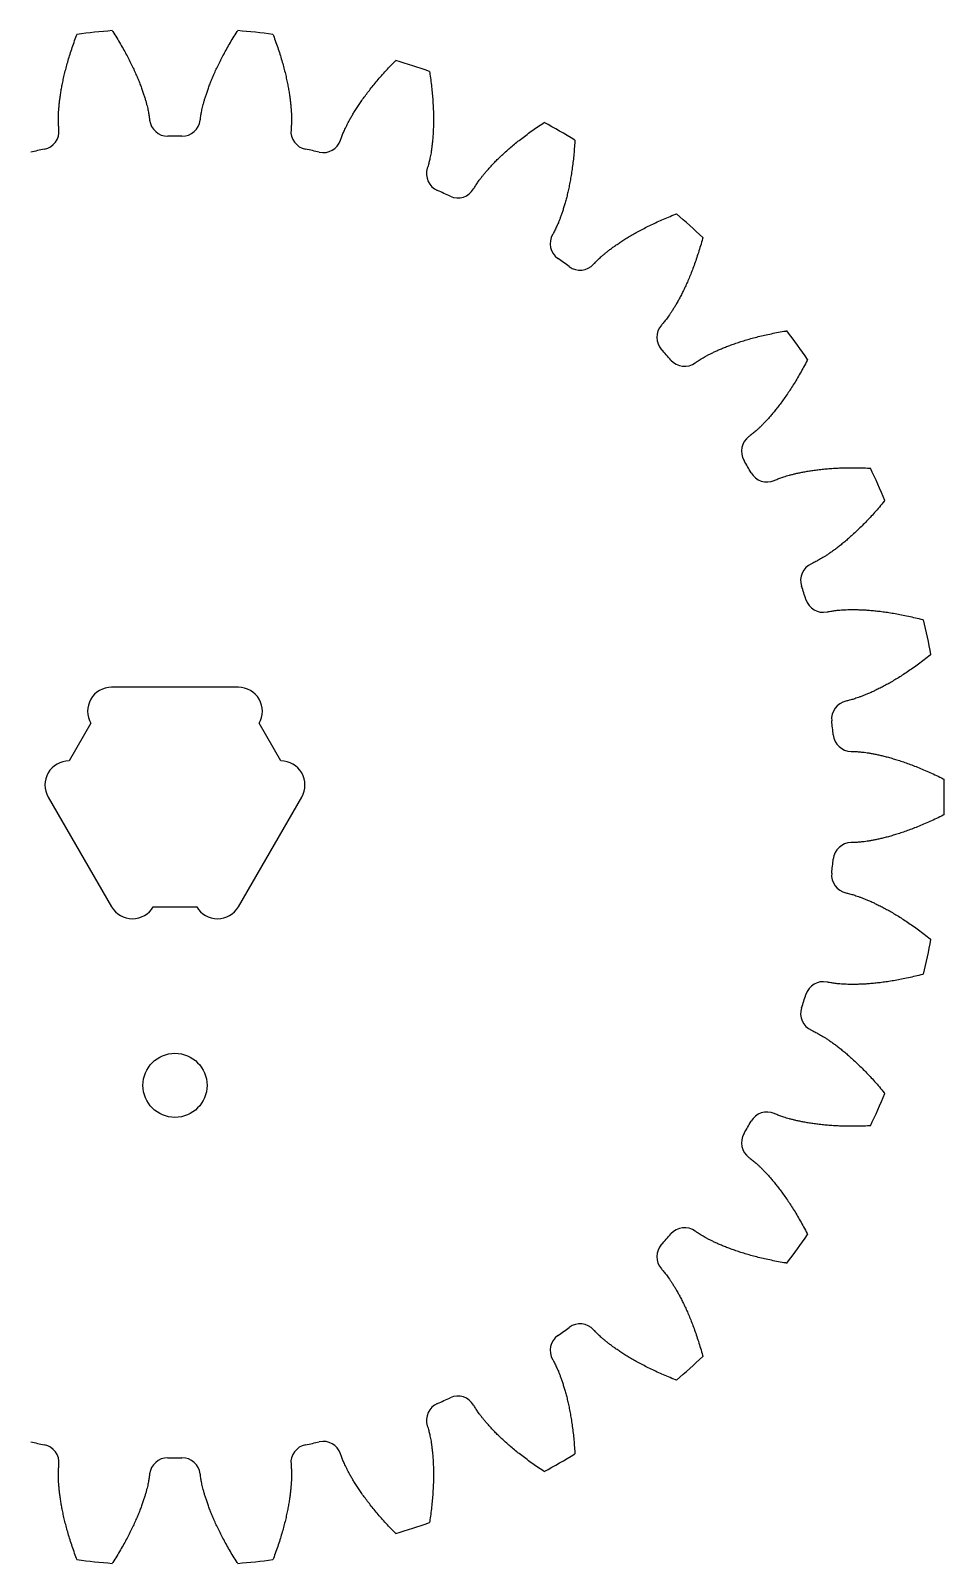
# Model space of a CAD drawing. Header units: millimetres. Extents: x -24 to 24, y -23.9 to 23.9.
# Drawn here: x -4.5 to 24, y -23.92 to 23.92 of the extents above; entities that cross this region are included whole.
import ezdxf

# ---------------------------------------------------------------- set-up
doc = ezdxf.new("R2010")
doc.units = ezdxf.units.MM

msp = doc.modelspace()

# ---------------------------------------------------------------- linework, layer by layer
at = {"color": 7, "linetype": 'Continuous', "lineweight": 25}
for p, q in [((1.977, 3.425), (-1.977, 3.425)), ((-2.627, 2.3), (-3.305, 1.125)), ((3.305, 1.125), (2.627, 2.3)), ((-3.955, 0), (-1.977, -3.425)), ((1.977, -3.425), (3.955, 0)), ((-0.678, -3.425), (0.678, -3.425))]:
    msp.add_line(p, q, dxfattribs=at)
msp.add_circle((0, -9), 1, dxfattribs=at)
for centre, radius, start, end in [((0, 0), 24, 94.6811, 97.3189), ((0, 0), 24, 82.6811, 85.3189), ((0, 0), 24, 70.6811, 73.3189), ((-0.224, 21.194), 0.57, 186.3611, 270.6066), ((0.224, 21.194), 0.57, 269.3934, 353.6389), ((0, 0), 24, 58.6811, 61.3189), ((-4.187, 20.777), 0.57, 281.3934, 5.6389), ((0, 0), 20.625, 89.3934, 90.6066), ((4.187, 20.777), 0.57, 174.3611, 258.6066), ((0, 0), 20.625, 101.3934, 102.6066), ((0, 0), 20.625, 77.3934, 78.6066), ((4.626, 20.684), 0.57, 257.3934, 341.6389), ((8.415, 19.453), 0.57, 162.3611, 246.6066), ((0, 0), 20.625, 65.3934, 66.6066), ((8.825, 19.27), 0.57, 245.3934, 329.6389), ((0, 0), 24, 46.6811, 49.3189), ((12.276, 17.278), 0.57, 150.3611, 234.6066), ((0, 0), 20.625, 53.3934, 54.6066), ((12.639, 17.014), 0.57, 233.3934, 317.6389), ((15.6, 14.348), 0.57, 138.3611, 222.6066), ((0, 0), 24, 34.6811, 37.3189), ((0, 0), 20.625, 41.3934, 42.6066), ((15.9, 14.015), 0.57, 221.3934, 305.6389), ((18.242, 10.791), 0.57, 126.3611, 210.6066), ((0, 0), 20.625, 29.3934, 30.6066), ((18.467, 10.403), 0.57, 209.3934, 293.6389), ((0, 0), 24, 22.6811, 25.3189), ((20.087, 6.763), 0.57, 114.3611, 198.6066), ((0, 0), 20.625, 17.3934, 18.6066), ((20.226, 6.336), 0.57, 197.3934, 281.6389), ((0, 0), 24, 10.6811, 13.3189), ((-1.977, 2.675), 0.75, 90, 210), ((1.977, 2.675), 0.75, 330, 90), ((21.054, 2.439), 0.57, 102.3611, 186.6066), ((0, 0), 20.625, 5.3934, 6.6066), ((21.101, 1.992), 0.57, 185.3934, 269.6389), ((-3.305, 0.375), 0.75, 90, 210), ((3.305, 0.375), 0.75, 330, 90), ((0, 0), 24, 358.6811, 1.3189), ((21.101, -1.992), 0.57, 90.3611, 174.6066), ((21.054, -2.439), 0.57, 173.3934, 257.6389), ((0, 0), 20.625, 353.3934, 354.6066), ((-1.328, -3.05), 0.75, 210, 330), ((1.328, -3.05), 0.75, 210, 330), ((0, 0), 24, 346.6811, 349.3189), ((0, 0), 20.625, 341.3934, 342.6066), ((20.226, -6.336), 0.57, 78.3611, 162.6066), ((20.087, -6.763), 0.57, 161.3934, 245.6389), ((0, 0), 24, 334.6811, 337.3189), ((18.467, -10.403), 0.57, 66.3611, 150.6066), ((18.242, -10.791), 0.57, 149.3934, 233.6389), ((0, 0), 20.625, 329.3934, 330.6066), ((0, 0), 20.625, 317.3934, 318.6066), ((15.9, -14.015), 0.57, 54.3611, 138.6066), ((0, 0), 24, 322.6811, 325.3189), ((15.6, -14.348), 0.57, 137.3934, 221.6389), ((0, 0), 20.625, 305.3934, 306.6066), ((12.639, -17.014), 0.57, 42.3611, 126.6066), ((12.276, -17.278), 0.57, 125.3934, 209.6389), ((0, 0), 24, 310.6811, 313.3189), ((8.415, -19.453), 0.57, 113.3934, 197.6389), ((0, 0), 20.625, 293.3934, 294.6066), ((8.825, -19.27), 0.57, 30.3611, 114.6066), ((0, 0), 20.625, 257.3934, 258.6066), ((-4.187, -20.777), 0.57, 354.3611, 78.6066), ((4.187, -20.777), 0.57, 101.3934, 185.6389), ((0, 0), 20.625, 281.3934, 282.6066), ((4.626, -20.684), 0.57, 18.3611, 102.6066), ((0, 0), 24, 298.6811, 301.3189), ((-0.224, -21.194), 0.57, 89.3934, 173.6389), ((0, 0), 20.625, 269.3934, 270.6066), ((0.224, -21.194), 0.57, 6.3611, 90.6066), ((0, 0), 24, 286.6811, 289.3189), ((0, 0), 24, 262.6811, 265.3189), ((0, 0), 24, 274.6811, 277.3189)]:
    msp.add_arc(centre, radius, start, end, dxfattribs=at)
for points, knots in [([(-3.62, 20.833), (-3.621, 20.85), (-3.627, 20.911), (-3.633, 20.994), (-3.636, 21.086), (-3.636, 21.159), (-3.635, 21.242), (-3.631, 21.335), (-3.626, 21.436), (-3.617, 21.547), (-3.605, 21.667), (-3.59, 21.796), (-3.57, 21.935), (-3.546, 22.081), (-3.517, 22.237), (-3.483, 22.401), (-3.443, 22.574), (-3.398, 22.755), (-3.346, 22.944), (-3.288, 23.141), (-3.222, 23.345), (-3.149, 23.557), (-3.093, 23.711), (-3.061, 23.794), (-3.057, 23.804)], [0.1146165, 0.1146165, 0.1146165, 0.1146165, 0.1254622, 0.1552512, 0.169305, 0.18542, 0.2035964, 0.223834, 0.246133, 0.2704933, 0.296915, 0.3253979, 0.3559422, 0.3885477, 0.4232146, 0.4599428, 0.4987324, 0.5395832, 0.5824954, 0.6274688, 0.6745036, 0.7235997, 0.7747571, 0.7819976, 0.7819976, 0.7819976, 0.7819976]), ([(-1.959, 23.92), (-1.953, 23.911), (-1.904, 23.836), (-1.817, 23.697), (-1.702, 23.505), (-1.595, 23.319), (-1.497, 23.138), (-1.407, 22.964), (-1.325, 22.797), (-1.251, 22.636), (-1.183, 22.482), (-1.123, 22.336), (-1.068, 22.197), (-1.021, 22.066), (-0.979, 21.943), (-0.942, 21.828), (-0.91, 21.722), (-0.884, 21.623), (-0.861, 21.534), (-0.843, 21.453), (-0.828, 21.381), (-0.811, 21.291), (-0.8, 21.208), (-0.793, 21.147), (-0.791, 21.131)], [0.3326189, 0.3326189, 0.3326189, 0.3326189, 0.3398594, 0.3910168, 0.4401129, 0.4871477, 0.5321212, 0.5750333, 0.6158842, 0.6546737, 0.6914019, 0.7260688, 0.7586744, 0.7892186, 0.8177016, 0.8441232, 0.8684835, 0.8907825, 0.9110201, 0.9291965, 0.9453115, 0.9593653, 0.9891543, 1, 1, 1, 1]), ([(0.791, 21.131), (0.793, 21.147), (0.8, 21.208), (0.811, 21.291), (0.828, 21.381), (0.843, 21.453), (0.861, 21.534), (0.884, 21.623), (0.91, 21.722), (0.942, 21.828), (0.979, 21.943), (1.021, 22.066), (1.068, 22.197), (1.123, 22.336), (1.183, 22.482), (1.251, 22.636), (1.325, 22.797), (1.407, 22.964), (1.497, 23.138), (1.595, 23.319), (1.702, 23.505), (1.817, 23.697), (1.904, 23.836), (1.953, 23.911), (1.959, 23.92)], [0.1146165, 0.1146165, 0.1146165, 0.1146165, 0.1254622, 0.1552512, 0.169305, 0.18542, 0.2035964, 0.223834, 0.246133, 0.2704933, 0.296915, 0.3253979, 0.3559422, 0.3885477, 0.4232146, 0.4599428, 0.4987324, 0.5395832, 0.5824954, 0.6274688, 0.6745036, 0.7235997, 0.7747571, 0.7819976, 0.7819976, 0.7819976, 0.7819976]), ([(3.057, 23.804), (3.061, 23.794), (3.093, 23.711), (3.149, 23.557), (3.222, 23.345), (3.288, 23.141), (3.346, 22.944), (3.398, 22.755), (3.443, 22.574), (3.483, 22.401), (3.517, 22.237), (3.546, 22.081), (3.57, 21.935), (3.59, 21.796), (3.605, 21.667), (3.617, 21.547), (3.626, 21.436), (3.631, 21.335), (3.635, 21.242), (3.636, 21.159), (3.636, 21.086), (3.633, 20.994), (3.627, 20.911), (3.621, 20.85), (3.62, 20.833)], [0.3326189, 0.3326189, 0.3326189, 0.3326189, 0.3398594, 0.3910168, 0.4401129, 0.4871477, 0.5321212, 0.5750333, 0.6158842, 0.6546737, 0.6914019, 0.7260688, 0.7586744, 0.7892186, 0.8177016, 0.8441232, 0.8684835, 0.8907825, 0.9110201, 0.9291965, 0.9453115, 0.9593653, 0.9891543, 1, 1, 1, 1]), ([(5.167, 20.504), (5.172, 20.52), (5.192, 20.579), (5.22, 20.657), (5.255, 20.741), (5.285, 20.809), (5.319, 20.884), (5.36, 20.967), (5.407, 21.058), (5.46, 21.156), (5.519, 21.26), (5.586, 21.372), (5.66, 21.49), (5.742, 21.615), (5.832, 21.745), (5.93, 21.881), (6.036, 22.023), (6.151, 22.17), (6.275, 22.321), (6.409, 22.477), (6.552, 22.638), (6.705, 22.802), (6.819, 22.919), (6.881, 22.982), (6.889, 22.99)], [0.1146165, 0.1146165, 0.1146165, 0.1146165, 0.1254622, 0.1552512, 0.169305, 0.18542, 0.2035964, 0.223834, 0.246133, 0.2704933, 0.296915, 0.3253979, 0.3559422, 0.3885477, 0.4232146, 0.4599428, 0.4987324, 0.5395832, 0.5824954, 0.6274688, 0.6745036, 0.7235997, 0.7747571, 0.7819976, 0.7819976, 0.7819976, 0.7819976]), ([(7.94, 22.649), (7.942, 22.638), (7.955, 22.55), (7.978, 22.388), (8.006, 22.165), (8.027, 21.952), (8.043, 21.747), (8.055, 21.551), (8.062, 21.365), (8.064, 21.188), (8.064, 21.02), (8.059, 20.862), (8.052, 20.713), (8.043, 20.574), (8.031, 20.444), (8.018, 20.324), (8.003, 20.214), (7.988, 20.113), (7.972, 20.022), (7.956, 19.941), (7.94, 19.869), (7.919, 19.78), (7.896, 19.7), (7.877, 19.641), (7.872, 19.625)], [0.3326189, 0.3326189, 0.3326189, 0.3326189, 0.3398594, 0.3910168, 0.4401129, 0.4871477, 0.5321212, 0.5750333, 0.6158842, 0.6546737, 0.6914019, 0.7260688, 0.7586744, 0.7892186, 0.8177016, 0.8441232, 0.8684835, 0.8907825, 0.9110201, 0.9291965, 0.9453115, 0.9593653, 0.9891543, 1, 1, 1, 1]), ([(9.317, 18.982), (9.325, 18.996), (9.357, 19.05), (9.401, 19.12), (9.453, 19.196), (9.495, 19.255), (9.545, 19.322), (9.602, 19.395), (9.667, 19.473), (9.739, 19.558), (9.819, 19.648), (9.908, 19.744), (10.005, 19.844), (10.11, 19.949), (10.225, 20.058), (10.349, 20.17), (10.483, 20.287), (10.626, 20.406), (10.779, 20.529), (10.942, 20.654), (11.115, 20.781), (11.299, 20.91), (11.435, 21.001), (11.509, 21.049), (11.518, 21.055)], [0.1146165, 0.1146165, 0.1146165, 0.1146165, 0.1254622, 0.1552512, 0.169305, 0.18542, 0.2035964, 0.223834, 0.246133, 0.2704933, 0.296915, 0.3253979, 0.3559422, 0.3885477, 0.4232146, 0.4599428, 0.4987324, 0.5395832, 0.5824954, 0.6274688, 0.6745036, 0.7235997, 0.7747571, 0.7819976, 0.7819976, 0.7819976, 0.7819976]), ([(12.475, 20.503), (12.475, 20.492), (12.47, 20.403), (12.459, 20.24), (12.439, 20.017), (12.416, 19.803), (12.389, 19.599), (12.359, 19.406), (12.327, 19.222), (12.293, 19.048), (12.258, 18.884), (12.221, 18.73), (12.183, 18.586), (12.145, 18.452), (12.106, 18.328), (12.068, 18.213), (12.031, 18.108), (11.995, 18.013), (11.961, 17.927), (11.928, 17.851), (11.898, 17.784), (11.858, 17.702), (11.819, 17.628), (11.789, 17.574), (11.78, 17.56)], [0.3326189, 0.3326189, 0.3326189, 0.3326189, 0.3398594, 0.3910168, 0.4401129, 0.4871477, 0.5321212, 0.5750333, 0.6158842, 0.6546737, 0.6914019, 0.7260688, 0.7586744, 0.7892186, 0.8177016, 0.8441232, 0.8684835, 0.8907825, 0.9110201, 0.9291965, 0.9453115, 0.9593653, 0.9891543, 1, 1, 1, 1]), ([(13.06, 16.63), (13.071, 16.642), (13.113, 16.688), (13.171, 16.748), (13.237, 16.811), (13.291, 16.86), (13.354, 16.915), (13.425, 16.974), (13.504, 17.038), (13.592, 17.106), (13.69, 17.177), (13.796, 17.252), (13.912, 17.33), (14.037, 17.411), (14.172, 17.493), (14.317, 17.578), (14.472, 17.664), (14.637, 17.751), (14.812, 17.839), (14.997, 17.927), (15.193, 18.016), (15.399, 18.103), (15.551, 18.164), (15.634, 18.196), (15.644, 18.2)], [0.1146165, 0.1146165, 0.1146165, 0.1146165, 0.1254622, 0.1552512, 0.169305, 0.18542, 0.2035964, 0.223834, 0.246133, 0.2704933, 0.296915, 0.3253979, 0.3559422, 0.3885477, 0.4232146, 0.4599428, 0.4987324, 0.5395832, 0.5824954, 0.6274688, 0.6745036, 0.7235997, 0.7747571, 0.7819976, 0.7819976, 0.7819976, 0.7819976]), ([(16.465, 17.461), (16.463, 17.45), (16.439, 17.365), (16.395, 17.207), (16.329, 16.993), (16.262, 16.789), (16.193, 16.595), (16.124, 16.412), (16.055, 16.239), (15.985, 16.076), (15.916, 15.923), (15.848, 15.78), (15.781, 15.647), (15.716, 15.524), (15.652, 15.41), (15.591, 15.306), (15.533, 15.211), (15.478, 15.126), (15.426, 15.049), (15.379, 14.981), (15.335, 14.922), (15.279, 14.849), (15.226, 14.786), (15.185, 14.739), (15.174, 14.727)], [0.3326189, 0.3326189, 0.3326189, 0.3326189, 0.3398594, 0.3910168, 0.4401129, 0.4871477, 0.5321212, 0.5750333, 0.6158842, 0.6546737, 0.6914019, 0.7260688, 0.7586744, 0.7892186, 0.8177016, 0.8441232, 0.8684835, 0.8907825, 0.9110201, 0.9291965, 0.9453115, 0.9593653, 0.9891543, 1, 1, 1, 1]), ([(16.232, 13.551), (16.246, 13.561), (16.296, 13.597), (16.365, 13.644), (16.443, 13.691), (16.506, 13.729), (16.579, 13.769), (16.661, 13.812), (16.752, 13.858), (16.852, 13.906), (16.962, 13.956), (17.081, 14.007), (17.211, 14.059), (17.35, 14.112), (17.499, 14.164), (17.659, 14.217), (17.828, 14.269), (18.007, 14.32), (18.197, 14.37), (18.397, 14.418), (18.607, 14.463), (18.827, 14.506), (18.988, 14.534), (19.076, 14.548), (19.087, 14.55)], [0.1146165, 0.1146165, 0.1146165, 0.1146165, 0.1254622, 0.1552512, 0.169305, 0.18542, 0.2035964, 0.223834, 0.246133, 0.2704933, 0.296915, 0.3253979, 0.3559422, 0.3885477, 0.4232146, 0.4599428, 0.4987324, 0.5395832, 0.5824954, 0.6274688, 0.6745036, 0.7235997, 0.7747571, 0.7819976, 0.7819976, 0.7819976, 0.7819976]), ([(19.736, 13.656), (19.731, 13.646), (19.69, 13.567), (19.614, 13.423), (19.505, 13.227), (19.397, 13.041), (19.29, 12.866), (19.184, 12.701), (19.08, 12.546), (18.978, 12.401), (18.879, 12.266), (18.782, 12.14), (18.689, 12.024), (18.6, 11.917), (18.514, 11.819), (18.433, 11.73), (18.356, 11.649), (18.285, 11.577), (18.218, 11.513), (18.157, 11.456), (18.102, 11.407), (18.033, 11.348), (17.967, 11.297), (17.918, 11.26), (17.904, 11.25)], [0.3326189, 0.3326189, 0.3326189, 0.3326189, 0.3398594, 0.3910168, 0.4401129, 0.4871477, 0.5321212, 0.5750333, 0.6158842, 0.6546737, 0.6914019, 0.7260688, 0.7586744, 0.7892186, 0.8177016, 0.8441232, 0.8684835, 0.8907825, 0.9110201, 0.9291965, 0.9453115, 0.9593653, 0.9891543, 1, 1, 1, 1]), ([(18.695, 9.88), (18.71, 9.887), (18.767, 9.912), (18.844, 9.943), (18.93, 9.973), (19, 9.997), (19.079, 10.021), (19.168, 10.047), (19.267, 10.072), (19.375, 10.098), (19.493, 10.124), (19.62, 10.149), (19.758, 10.173), (19.905, 10.196), (20.062, 10.217), (20.229, 10.235), (20.405, 10.251), (20.591, 10.263), (20.787, 10.272), (20.992, 10.278), (21.207, 10.279), (21.431, 10.275), (21.595, 10.269), (21.684, 10.264), (21.695, 10.264)], [0.1146165, 0.1146165, 0.1146165, 0.1146165, 0.1254622, 0.1552512, 0.169305, 0.18542, 0.2035964, 0.223834, 0.246133, 0.2704933, 0.296915, 0.3253979, 0.3559422, 0.3885477, 0.4232146, 0.4599428, 0.4987324, 0.5395832, 0.5824954, 0.6274688, 0.6745036, 0.7235997, 0.7747571, 0.7819976, 0.7819976, 0.7819976, 0.7819976]), ([(22.144, 9.254), (22.137, 9.246), (22.081, 9.177), (21.976, 9.051), (21.829, 8.882), (21.684, 8.723), (21.543, 8.574), (21.405, 8.435), (21.271, 8.305), (21.142, 8.184), (21.016, 8.073), (20.896, 7.97), (20.781, 7.876), (20.671, 7.79), (20.567, 7.711), (20.469, 7.641), (20.377, 7.578), (20.292, 7.522), (20.214, 7.473), (20.142, 7.431), (20.078, 7.394), (19.998, 7.351), (19.923, 7.314), (19.867, 7.289), (19.852, 7.282)], [0.3326189, 0.3326189, 0.3326189, 0.3326189, 0.3398594, 0.3910168, 0.4401129, 0.4871477, 0.5321212, 0.5750333, 0.6158842, 0.6546737, 0.6914019, 0.7260688, 0.7586744, 0.7892186, 0.8177016, 0.8441232, 0.8684835, 0.8907825, 0.9110201, 0.9291965, 0.9453115, 0.9593653, 0.9891543, 1, 1, 1, 1]), ([(20.341, 5.778), (20.357, 5.781), (20.418, 5.793), (20.5, 5.808), (20.59, 5.82), (20.663, 5.828), (20.746, 5.835), (20.838, 5.842), (20.94, 5.847), (21.051, 5.85), (21.172, 5.85), (21.302, 5.848), (21.441, 5.843), (21.59, 5.835), (21.748, 5.822), (21.915, 5.806), (22.09, 5.784), (22.275, 5.758), (22.469, 5.726), (22.67, 5.689), (22.881, 5.645), (23.099, 5.595), (23.258, 5.555), (23.344, 5.532), (23.354, 5.529)], [0.1146165, 0.1146165, 0.1146165, 0.1146165, 0.1254622, 0.1552512, 0.169305, 0.18542, 0.2035964, 0.223834, 0.246133, 0.2704933, 0.296915, 0.3253979, 0.3559422, 0.3885477, 0.4232146, 0.4599428, 0.4987324, 0.5395832, 0.5824954, 0.6274688, 0.6745036, 0.7235997, 0.7747571, 0.7819976, 0.7819976, 0.7819976, 0.7819976]), ([(23.584, 4.448), (23.576, 4.441), (23.506, 4.386), (23.378, 4.284), (23.199, 4.15), (23.024, 4.024), (22.855, 3.908), (22.691, 3.8), (22.533, 3.701), (22.381, 3.61), (22.236, 3.527), (22.096, 3.451), (21.964, 3.383), (21.839, 3.322), (21.721, 3.267), (21.61, 3.218), (21.508, 3.176), (21.413, 3.139), (21.326, 3.107), (21.247, 3.081), (21.177, 3.058), (21.09, 3.032), (21.009, 3.012), (20.948, 2.999), (20.932, 2.995)], [0.3326189, 0.3326189, 0.3326189, 0.3326189, 0.3398594, 0.3910168, 0.4401129, 0.4871477, 0.5321212, 0.5750333, 0.6158842, 0.6546737, 0.6914019, 0.7260688, 0.7586744, 0.7892186, 0.8177016, 0.8441232, 0.8684835, 0.8907825, 0.9110201, 0.9291965, 0.9453115, 0.9593653, 0.9891543, 1, 1, 1, 1]), ([(21.098, 1.422), (21.114, 1.422), (21.176, 1.421), (21.259, 1.419), (21.35, 1.412), (21.423, 1.404), (21.506, 1.394), (21.597, 1.382), (21.698, 1.365), (21.807, 1.345), (21.925, 1.321), (22.052, 1.292), (22.188, 1.258), (22.331, 1.218), (22.483, 1.173), (22.643, 1.122), (22.81, 1.065), (22.985, 1.001), (23.168, 0.93), (23.358, 0.851), (23.554, 0.764), (23.758, 0.67), (23.904, 0.598), (23.984, 0.557), (23.994, 0.552)], [0.1146165, 0.1146165, 0.1146165, 0.1146165, 0.1254622, 0.1552512, 0.169305, 0.18542, 0.2035964, 0.223834, 0.246133, 0.2704933, 0.296915, 0.3253979, 0.3559422, 0.3885477, 0.4232146, 0.4599428, 0.4987324, 0.5395832, 0.5824954, 0.6274688, 0.6745036, 0.7235997, 0.7747571, 0.7819976, 0.7819976, 0.7819976, 0.7819976]), ([(23.994, -0.552), (23.984, -0.557), (23.904, -0.598), (23.758, -0.67), (23.554, -0.764), (23.358, -0.851), (23.168, -0.93), (22.985, -1.001), (22.81, -1.065), (22.643, -1.122), (22.483, -1.173), (22.331, -1.218), (22.188, -1.258), (22.052, -1.292), (21.925, -1.321), (21.807, -1.345), (21.698, -1.365), (21.597, -1.382), (21.506, -1.394), (21.423, -1.404), (21.35, -1.412), (21.259, -1.419), (21.176, -1.421), (21.114, -1.422), (21.098, -1.422)], [0.3326189, 0.3326189, 0.3326189, 0.3326189, 0.3398594, 0.3910168, 0.4401129, 0.4871477, 0.5321212, 0.5750333, 0.6158842, 0.6546737, 0.6914019, 0.7260688, 0.7586744, 0.7892186, 0.8177016, 0.8441232, 0.8684835, 0.8907825, 0.9110201, 0.9291965, 0.9453115, 0.9593653, 0.9891543, 1, 1, 1, 1]), ([(20.932, -2.995), (20.948, -2.999), (21.009, -3.012), (21.09, -3.032), (21.177, -3.058), (21.247, -3.081), (21.326, -3.107), (21.413, -3.139), (21.508, -3.176), (21.61, -3.218), (21.721, -3.267), (21.839, -3.322), (21.964, -3.383), (22.096, -3.451), (22.236, -3.527), (22.381, -3.61), (22.533, -3.701), (22.691, -3.8), (22.855, -3.908), (23.024, -4.024), (23.199, -4.15), (23.378, -4.284), (23.506, -4.386), (23.576, -4.441), (23.584, -4.448)], [0.1146165, 0.1146165, 0.1146165, 0.1146165, 0.1254622, 0.1552512, 0.169305, 0.18542, 0.2035964, 0.223834, 0.246133, 0.2704933, 0.296915, 0.3253979, 0.3559422, 0.3885477, 0.4232146, 0.4599428, 0.4987324, 0.5395832, 0.5824954, 0.6274688, 0.6745036, 0.7235997, 0.7747571, 0.7819976, 0.7819976, 0.7819976, 0.7819976]), ([(23.354, -5.529), (23.344, -5.532), (23.258, -5.555), (23.099, -5.595), (22.881, -5.645), (22.67, -5.689), (22.469, -5.726), (22.275, -5.758), (22.09, -5.784), (21.915, -5.806), (21.748, -5.822), (21.59, -5.835), (21.441, -5.843), (21.302, -5.848), (21.172, -5.85), (21.051, -5.85), (20.94, -5.847), (20.838, -5.842), (20.746, -5.835), (20.663, -5.828), (20.59, -5.82), (20.5, -5.808), (20.418, -5.793), (20.357, -5.781), (20.341, -5.778)], [0.3326189, 0.3326189, 0.3326189, 0.3326189, 0.3398594, 0.3910168, 0.4401129, 0.4871477, 0.5321212, 0.5750333, 0.6158842, 0.6546737, 0.6914019, 0.7260688, 0.7586744, 0.7892186, 0.8177016, 0.8441232, 0.8684835, 0.8907825, 0.9110201, 0.9291965, 0.9453115, 0.9593653, 0.9891543, 1, 1, 1, 1]), ([(19.852, -7.282), (19.867, -7.289), (19.923, -7.314), (19.998, -7.351), (20.078, -7.394), (20.142, -7.431), (20.214, -7.473), (20.292, -7.522), (20.377, -7.578), (20.469, -7.641), (20.567, -7.711), (20.671, -7.79), (20.781, -7.876), (20.896, -7.97), (21.016, -8.073), (21.142, -8.184), (21.271, -8.305), (21.405, -8.435), (21.543, -8.574), (21.684, -8.723), (21.829, -8.882), (21.976, -9.051), (22.081, -9.177), (22.137, -9.246), (22.144, -9.254)], [0.1146165, 0.1146165, 0.1146165, 0.1146165, 0.1254622, 0.1552512, 0.169305, 0.18542, 0.2035964, 0.223834, 0.246133, 0.2704933, 0.296915, 0.3253979, 0.3559422, 0.3885477, 0.4232146, 0.4599428, 0.4987324, 0.5395832, 0.5824954, 0.6274688, 0.6745036, 0.7235997, 0.7747571, 0.7819976, 0.7819976, 0.7819976, 0.7819976]), ([(21.695, -10.264), (21.684, -10.264), (21.595, -10.269), (21.431, -10.275), (21.207, -10.279), (20.992, -10.278), (20.787, -10.272), (20.591, -10.263), (20.405, -10.251), (20.229, -10.235), (20.062, -10.217), (19.905, -10.196), (19.758, -10.173), (19.62, -10.149), (19.493, -10.124), (19.375, -10.098), (19.267, -10.072), (19.168, -10.047), (19.079, -10.021), (19, -9.997), (18.93, -9.973), (18.844, -9.943), (18.767, -9.912), (18.71, -9.887), (18.695, -9.88)], [0.3326189, 0.3326189, 0.3326189, 0.3326189, 0.3398594, 0.3910168, 0.4401129, 0.4871477, 0.5321212, 0.5750333, 0.6158842, 0.6546737, 0.6914019, 0.7260688, 0.7586744, 0.7892186, 0.8177016, 0.8441232, 0.8684835, 0.8907825, 0.9110201, 0.9291965, 0.9453115, 0.9593653, 0.9891543, 1, 1, 1, 1]), ([(17.904, -11.25), (17.918, -11.26), (17.967, -11.297), (18.033, -11.348), (18.102, -11.407), (18.157, -11.456), (18.218, -11.513), (18.285, -11.577), (18.356, -11.649), (18.433, -11.73), (18.514, -11.819), (18.6, -11.917), (18.689, -12.024), (18.782, -12.14), (18.879, -12.266), (18.978, -12.401), (19.08, -12.546), (19.184, -12.701), (19.29, -12.866), (19.397, -13.041), (19.505, -13.227), (19.614, -13.423), (19.69, -13.567), (19.731, -13.646), (19.736, -13.656)], [0.1146165, 0.1146165, 0.1146165, 0.1146165, 0.1254622, 0.1552512, 0.169305, 0.18542, 0.2035964, 0.223834, 0.246133, 0.2704933, 0.296915, 0.3253979, 0.3559422, 0.3885477, 0.4232146, 0.4599428, 0.4987324, 0.5395832, 0.5824954, 0.6274688, 0.6745036, 0.7235997, 0.7747571, 0.7819976, 0.7819976, 0.7819976, 0.7819976]), ([(19.087, -14.55), (19.076, -14.548), (18.988, -14.534), (18.827, -14.506), (18.607, -14.463), (18.397, -14.418), (18.197, -14.37), (18.007, -14.32), (17.828, -14.269), (17.659, -14.217), (17.499, -14.164), (17.35, -14.112), (17.211, -14.059), (17.081, -14.007), (16.962, -13.956), (16.852, -13.906), (16.752, -13.858), (16.661, -13.812), (16.579, -13.769), (16.506, -13.729), (16.443, -13.691), (16.365, -13.644), (16.296, -13.597), (16.246, -13.561), (16.232, -13.551)], [0.3326189, 0.3326189, 0.3326189, 0.3326189, 0.3398594, 0.3910168, 0.4401129, 0.4871477, 0.5321212, 0.5750333, 0.6158842, 0.6546737, 0.6914019, 0.7260688, 0.7586744, 0.7892186, 0.8177016, 0.8441232, 0.8684835, 0.8907825, 0.9110201, 0.9291965, 0.9453115, 0.9593653, 0.9891543, 1, 1, 1, 1]), ([(15.174, -14.727), (15.185, -14.739), (15.226, -14.786), (15.279, -14.849), (15.335, -14.922), (15.379, -14.981), (15.426, -15.049), (15.478, -15.126), (15.533, -15.211), (15.591, -15.306), (15.652, -15.41), (15.716, -15.524), (15.781, -15.647), (15.848, -15.78), (15.916, -15.923), (15.985, -16.076), (16.055, -16.239), (16.124, -16.412), (16.193, -16.595), (16.262, -16.789), (16.329, -16.993), (16.395, -17.207), (16.439, -17.365), (16.463, -17.45), (16.465, -17.461)], [0.1146165, 0.1146165, 0.1146165, 0.1146165, 0.1254622, 0.1552512, 0.169305, 0.18542, 0.2035964, 0.223834, 0.246133, 0.2704933, 0.296915, 0.3253979, 0.3559422, 0.3885477, 0.4232146, 0.4599428, 0.4987324, 0.5395832, 0.5824954, 0.6274688, 0.6745036, 0.7235997, 0.7747571, 0.7819976, 0.7819976, 0.7819976, 0.7819976]), ([(15.644, -18.2), (15.634, -18.196), (15.551, -18.164), (15.399, -18.103), (15.193, -18.016), (14.997, -17.927), (14.812, -17.839), (14.637, -17.751), (14.472, -17.664), (14.317, -17.578), (14.172, -17.493), (14.037, -17.411), (13.912, -17.33), (13.796, -17.252), (13.69, -17.177), (13.592, -17.106), (13.504, -17.038), (13.425, -16.974), (13.354, -16.915), (13.291, -16.86), (13.237, -16.811), (13.171, -16.748), (13.113, -16.688), (13.071, -16.642), (13.06, -16.63)], [0.3326189, 0.3326189, 0.3326189, 0.3326189, 0.3398594, 0.3910168, 0.4401129, 0.4871477, 0.5321212, 0.5750333, 0.6158842, 0.6546737, 0.6914019, 0.7260688, 0.7586744, 0.7892186, 0.8177016, 0.8441232, 0.8684835, 0.8907825, 0.9110201, 0.9291965, 0.9453115, 0.9593653, 0.9891543, 1, 1, 1, 1]), ([(11.78, -17.56), (11.789, -17.574), (11.819, -17.628), (11.858, -17.702), (11.898, -17.784), (11.928, -17.851), (11.961, -17.927), (11.995, -18.013), (12.031, -18.108), (12.068, -18.213), (12.106, -18.328), (12.145, -18.452), (12.183, -18.586), (12.221, -18.73), (12.258, -18.884), (12.293, -19.048), (12.327, -19.222), (12.359, -19.406), (12.389, -19.599), (12.416, -19.803), (12.439, -20.017), (12.459, -20.24), (12.47, -20.403), (12.475, -20.492), (12.475, -20.503)], [0.1146165, 0.1146165, 0.1146165, 0.1146165, 0.1254622, 0.1552512, 0.169305, 0.18542, 0.2035964, 0.223834, 0.246133, 0.2704933, 0.296915, 0.3253979, 0.3559422, 0.3885477, 0.4232146, 0.4599428, 0.4987324, 0.5395832, 0.5824954, 0.6274688, 0.6745036, 0.7235997, 0.7747571, 0.7819976, 0.7819976, 0.7819976, 0.7819976]), ([(11.518, -21.055), (11.509, -21.049), (11.435, -21.001), (11.299, -20.91), (11.115, -20.781), (10.942, -20.654), (10.779, -20.529), (10.626, -20.406), (10.483, -20.287), (10.349, -20.17), (10.225, -20.058), (10.11, -19.949), (10.005, -19.844), (9.908, -19.744), (9.819, -19.648), (9.739, -19.558), (9.667, -19.473), (9.602, -19.395), (9.545, -19.322), (9.495, -19.255), (9.453, -19.196), (9.401, -19.12), (9.357, -19.05), (9.325, -18.996), (9.317, -18.982)], [0.3326189, 0.3326189, 0.3326189, 0.3326189, 0.3398594, 0.3910168, 0.4401129, 0.4871477, 0.5321212, 0.5750333, 0.6158842, 0.6546737, 0.6914019, 0.7260688, 0.7586744, 0.7892186, 0.8177016, 0.8441232, 0.8684835, 0.8907825, 0.9110201, 0.9291965, 0.9453115, 0.9593653, 0.9891543, 1, 1, 1, 1]), ([(7.872, -19.625), (7.877, -19.641), (7.896, -19.7), (7.919, -19.78), (7.94, -19.869), (7.956, -19.941), (7.972, -20.022), (7.988, -20.113), (8.003, -20.214), (8.018, -20.324), (8.031, -20.444), (8.043, -20.574), (8.052, -20.713), (8.059, -20.862), (8.064, -21.02), (8.064, -21.188), (8.062, -21.365), (8.055, -21.551), (8.043, -21.747), (8.027, -21.952), (8.006, -22.165), (7.978, -22.388), (7.955, -22.55), (7.942, -22.638), (7.94, -22.649)], [0.1146165, 0.1146165, 0.1146165, 0.1146165, 0.1254622, 0.1552512, 0.169305, 0.18542, 0.2035964, 0.223834, 0.246133, 0.2704933, 0.296915, 0.3253979, 0.3559422, 0.3885477, 0.4232146, 0.4599428, 0.4987324, 0.5395832, 0.5824954, 0.6274688, 0.6745036, 0.7235997, 0.7747571, 0.7819976, 0.7819976, 0.7819976, 0.7819976]), ([(6.889, -22.99), (6.881, -22.982), (6.819, -22.919), (6.705, -22.802), (6.552, -22.638), (6.409, -22.477), (6.275, -22.321), (6.151, -22.17), (6.036, -22.023), (5.93, -21.881), (5.832, -21.745), (5.742, -21.615), (5.66, -21.49), (5.586, -21.372), (5.519, -21.26), (5.46, -21.156), (5.407, -21.058), (5.36, -20.967), (5.319, -20.884), (5.285, -20.809), (5.255, -20.741), (5.22, -20.657), (5.192, -20.579), (5.172, -20.52), (5.167, -20.504)], [0.3326189, 0.3326189, 0.3326189, 0.3326189, 0.3398594, 0.3910168, 0.4401129, 0.4871477, 0.5321212, 0.5750333, 0.6158842, 0.6546737, 0.6914019, 0.7260688, 0.7586744, 0.7892186, 0.8177016, 0.8441232, 0.8684835, 0.8907825, 0.9110201, 0.9291965, 0.9453115, 0.9593653, 0.9891543, 1, 1, 1, 1]), ([(-3.057, -23.804), (-3.061, -23.794), (-3.093, -23.711), (-3.149, -23.557), (-3.222, -23.345), (-3.288, -23.141), (-3.346, -22.944), (-3.398, -22.755), (-3.443, -22.574), (-3.483, -22.401), (-3.517, -22.237), (-3.546, -22.081), (-3.57, -21.935), (-3.59, -21.796), (-3.605, -21.667), (-3.617, -21.547), (-3.626, -21.436), (-3.631, -21.335), (-3.635, -21.242), (-3.636, -21.159), (-3.636, -21.086), (-3.633, -20.994), (-3.627, -20.911), (-3.621, -20.85), (-3.62, -20.833)], [0.3326189, 0.3326189, 0.3326189, 0.3326189, 0.3398594, 0.3910168, 0.4401129, 0.4871477, 0.5321212, 0.5750333, 0.6158842, 0.6546737, 0.6914019, 0.7260688, 0.7586744, 0.7892186, 0.8177016, 0.8441232, 0.8684835, 0.8907825, 0.9110201, 0.9291965, 0.9453115, 0.9593653, 0.9891543, 1, 1, 1, 1]), ([(3.62, -20.833), (3.621, -20.85), (3.627, -20.911), (3.633, -20.994), (3.636, -21.086), (3.636, -21.159), (3.635, -21.242), (3.631, -21.335), (3.626, -21.436), (3.617, -21.547), (3.605, -21.667), (3.59, -21.796), (3.57, -21.935), (3.546, -22.081), (3.517, -22.237), (3.483, -22.401), (3.443, -22.574), (3.398, -22.755), (3.346, -22.944), (3.288, -23.141), (3.222, -23.345), (3.149, -23.557), (3.093, -23.711), (3.061, -23.794), (3.057, -23.804)], [0.1146165, 0.1146165, 0.1146165, 0.1146165, 0.1254622, 0.1552512, 0.169305, 0.18542, 0.2035964, 0.223834, 0.246133, 0.2704933, 0.296915, 0.3253979, 0.3559422, 0.3885477, 0.4232146, 0.4599428, 0.4987324, 0.5395832, 0.5824954, 0.6274688, 0.6745036, 0.7235997, 0.7747571, 0.7819976, 0.7819976, 0.7819976, 0.7819976]), ([(-0.791, -21.131), (-0.793, -21.147), (-0.8, -21.208), (-0.811, -21.291), (-0.828, -21.381), (-0.843, -21.453), (-0.861, -21.534), (-0.884, -21.623), (-0.91, -21.722), (-0.942, -21.828), (-0.979, -21.943), (-1.021, -22.066), (-1.068, -22.197), (-1.123, -22.336), (-1.183, -22.482), (-1.251, -22.636), (-1.325, -22.797), (-1.407, -22.964), (-1.497, -23.138), (-1.595, -23.319), (-1.702, -23.505), (-1.817, -23.697), (-1.904, -23.836), (-1.953, -23.911), (-1.959, -23.92)], [0.1146165, 0.1146165, 0.1146165, 0.1146165, 0.1254622, 0.1552512, 0.169305, 0.18542, 0.2035964, 0.223834, 0.246133, 0.2704933, 0.296915, 0.3253979, 0.3559422, 0.3885477, 0.4232146, 0.4599428, 0.4987324, 0.5395832, 0.5824954, 0.6274688, 0.6745036, 0.7235997, 0.7747571, 0.7819976, 0.7819976, 0.7819976, 0.7819976]), ([(1.959, -23.92), (1.953, -23.911), (1.904, -23.836), (1.817, -23.697), (1.702, -23.505), (1.595, -23.319), (1.497, -23.138), (1.407, -22.964), (1.325, -22.797), (1.251, -22.636), (1.183, -22.482), (1.123, -22.336), (1.068, -22.197), (1.021, -22.066), (0.979, -21.943), (0.942, -21.828), (0.91, -21.722), (0.884, -21.623), (0.861, -21.534), (0.843, -21.453), (0.828, -21.381), (0.811, -21.291), (0.8, -21.208), (0.793, -21.147), (0.791, -21.131)], [0.3326189, 0.3326189, 0.3326189, 0.3326189, 0.3398594, 0.3910168, 0.4401129, 0.4871477, 0.5321212, 0.5750333, 0.6158842, 0.6546737, 0.6914019, 0.7260688, 0.7586744, 0.7892186, 0.8177016, 0.8441232, 0.8684835, 0.8907825, 0.9110201, 0.9291965, 0.9453115, 0.9593653, 0.9891543, 1, 1, 1, 1])]:
    msp.add_open_spline(points, degree=3, knots=knots, dxfattribs=at)

doc.saveas('drawing.dxf')
